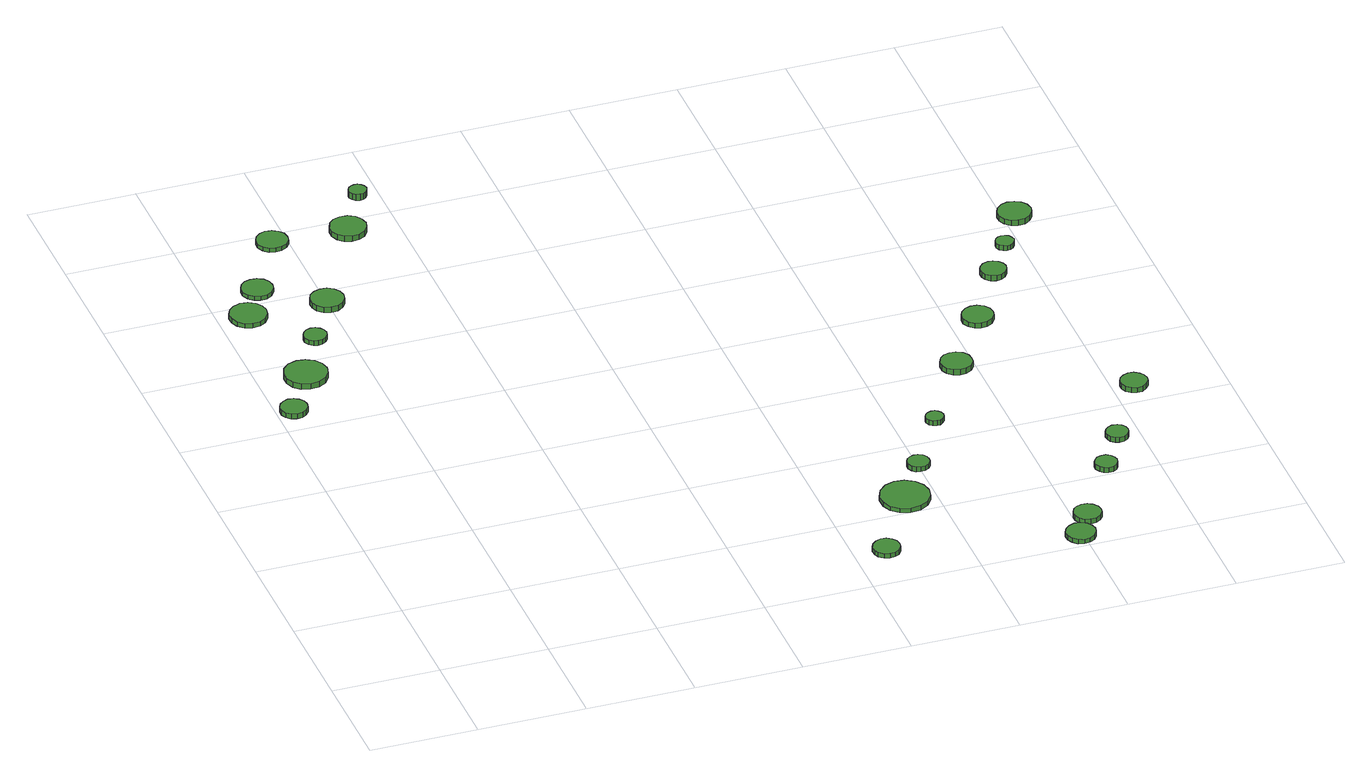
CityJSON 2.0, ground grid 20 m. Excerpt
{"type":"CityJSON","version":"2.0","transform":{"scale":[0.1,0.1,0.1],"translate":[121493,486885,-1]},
"CityObjects":{
"tree1":{"type":"SolitaryVegetationObject","attributes":{"function":"something"},"geometry":[{"type":"MultiSurface","lod":"1","boundaries":[[[0,1,2,3,4,5,6,7,8,9,10,11,12,13,14]],[[15,16,17,18,19,20,21,22,23,24,25,26,27,28,29]],[[0,29,28,1]],[[1,28,27,2]],[[2,27,26,3]],[[3,26,25,4]],[[4,25,24,5]],[[5,24,23,6]],[[6,23,22,7]],[[7,22,21,8]],[[8,21,20,9]],[[9,20,19,10]],[[10,19,18,11]],[[11,18,17,12]],[[12,17,16,13]],[[13,16,15,14]],[[14,15,29,0]]]}]},
"tree2":{"type":"SolitaryVegetationObject","attributes":{"function":"something"},"geometry":[{"type":"MultiSurface","lod":"1","boundaries":[[[30,31,32,33,34,35,36,37,38,39,40,41,42,43,44]],[[45,46,47,48,49,50,51,52,53,54,55,56,57,58,59]],[[30,59,58,31]],[[31,58,57,32]],[[32,57,56,33]],[[33,56,55,34]],[[34,55,54,35]],[[35,54,53,36]],[[36,53,52,37]],[[37,52,51,38]],[[38,51,50,39]],[[39,50,49,40]],[[40,49,48,41]],[[41,48,47,42]],[[42,47,46,43]],[[43,46,45,44]],[[44,45,59,30]]]}]},
"tree3":{"type":"SolitaryVegetationObject","attributes":{"function":"something"},"geometry":[{"type":"MultiSurface","lod":"1","boundaries":[[[60,61,62,63,64,65,66,67,68,69,70,71,72,73,74]],[[75,76,77,78,79,80,81,82,83,84,85,86,87,88,89]],[[60,89,88,61]],[[61,88,87,62]],[[62,87,86,63]],[[63,86,85,64]],[[64,85,84,65]],[[65,84,83,66]],[[66,83,82,67]],[[67,82,81,68]],[[68,81,80,69]],[[69,80,79,70]],[[70,79,78,71]],[[71,78,77,72]],[[72,77,76,73]],[[73,76,75,74]],[[74,75,89,60]]]}]},
"tree4":{"type":"SolitaryVegetationObject","attributes":{"function":"something"},"geometry":[{"type":"MultiSurface","lod":"1","boundaries":[[[90,91,92,93,94,95,96,97,98,99,100,101,102,103,104]],[[105,106,107,108,109,110,111,112,113,114,115,116,117,118,119]],[[90,119,118,91]],[[91,118,117,92]],[[92,117,116,93]],[[93,116,115,94]],[[94,115,114,95]],[[95,114,113,96]],[[96,113,112,97]],[[97,112,111,98]],[[98,111,110,99]],[[99,110,109,100]],[[100,109,108,101]],[[101,108,107,102]],[[102,107,106,103]],[[103,106,105,104]],[[104,105,119,90]]]}]},
"tree5":{"type":"SolitaryVegetationObject","attributes":{"function":"something"},"geometry":[{"type":"MultiSurface","lod":"1","boundaries":[[[120,121,122,123,124,125,126,127,128,129,130,131,132,133,134]],[[135,136,137,138,139,140,141,142,143,144,145,146,147,148,149]],[[120,149,148,121]],[[121,148,147,122]],[[122,147,146,123]],[[123,146,145,124]],[[124,145,144,125]],[[125,144,143,126]],[[126,143,142,127]],[[127,142,141,128]],[[128,141,140,129]],[[129,140,139,130]],[[130,139,138,131]],[[131,138,137,132]],[[132,137,136,133]],[[133,136,135,134]],[[134,135,149,120]]]}]},
"tree6":{"type":"SolitaryVegetationObject","attributes":{"function":"something"},"geometry":[{"type":"MultiSurface","lod":"1","boundaries":[[[150,151,152,153,154,155,156,157,158,159,160,161,162,163,164]],[[165,166,167,168,169,170,171,172,173,174,175,176,177,178,179]],[[150,179,178,151]],[[151,178,177,152]],[[152,177,176,153]],[[153,176,175,154]],[[154,175,174,155]],[[155,174,173,156]],[[156,173,172,157]],[[157,172,171,158]],[[158,171,170,159]],[[159,170,169,160]],[[160,169,168,161]],[[161,168,167,162]],[[162,167,166,163]],[[163,166,165,164]],[[164,165,179,150]]]}]},
"tree7":{"type":"SolitaryVegetationObject","attributes":{"function":"something"},"geometry":[{"type":"MultiSurface","lod":"1","boundaries":[[[180,181,182,183,184,185,186,187,188,189,190,191,192,193,194]],[[195,196,197,198,199,200,201,202,203,204,205,206,207,208,209]],[[180,209,208,181]],[[181,208,207,182]],[[182,207,206,183]],[[183,206,205,184]],[[184,205,204,185]],[[185,204,203,186]],[[186,203,202,187]],[[187,202,201,188]],[[188,201,200,189]],[[189,200,199,190]],[[190,199,198,191]],[[191,198,197,192]],[[192,197,196,193]],[[193,196,195,194]],[[194,195,209,180]]]}]},
"tree8":{"type":"SolitaryVegetationObject","attributes":{"function":"something"},"geometry":[{"type":"MultiSurface","lod":"1","boundaries":[[[210,211,212,213,214,215,216,217,218,219,220,221,222,223,224]],[[225,226,227,228,229,230,231,232,233,234,235,236,237,238,239]],[[210,239,238,211]],[[211,238,237,212]],[[212,237,236,213]],[[213,236,235,214]],[[214,235,234,215]],[[215,234,233,216]],[[216,233,232,217]],[[217,232,231,218]],[[218,231,230,219]],[[219,230,229,220]],[[220,229,228,221]],[[221,228,227,222]],[[222,227,226,223]],[[223,226,225,224]],[[224,225,239,210]]]}]},
"tree9":{"type":"SolitaryVegetationObject","attributes":{"function":"something"},"geometry":[{"type":"MultiSurface","lod":"1","boundaries":[[[240,241,242,243,244,245,246,247,248,249,250,251,252,253,254]],[[255,256,257,258,259,260,261,262,263,264,265,266,267,268,269]],[[240,269,268,241]],[[241,268,267,242]],[[242,267,266,243]],[[243,266,265,244]],[[244,265,264,245]],[[245,264,263,246]],[[246,263,262,247]],[[247,262,261,248]],[[248,261,260,249]],[[249,260,259,250]],[[250,259,258,251]],[[251,258,257,252]],[[252,257,256,253]],[[253,256,255,254]],[[254,255,269,240]]]}]},
"tree10":{"type":"SolitaryVegetationObject","attributes":{"function":"something"},"geometry":[{"type":"MultiSurface","lod":"1","boundaries":[[[270,271,272,273,274,275,276,277,278,279,280,281,282,283,284]],[[285,286,287,288,289,290,291,292,293,294,295,296,297,298,299]],[[270,299,298,271]],[[271,298,297,272]],[[272,297,296,273]],[[273,296,295,274]],[[274,295,294,275]],[[275,294,293,276]],[[276,293,292,277]],[[277,292,291,278]],[[278,291,290,279]],[[279,290,289,280]],[[280,289,288,281]],[[281,288,287,282]],[[282,287,286,283]],[[283,286,285,284]],[[284,285,299,270]]]}]},
"tree11":{"type":"SolitaryVegetationObject","attributes":{"function":"something"},"geometry":[{"type":"MultiSurface","lod":"1","boundaries":[[[300,301,302,303,304,305,306,307,308,309,310,311,312,313,314]],[[315,316,317,318,319,320,321,322,323,324,325,326,327,328,329]],[[300,329,328,301]],[[301,328,327,302]],[[302,327,326,303]],[[303,326,325,304]],[[304,325,324,305]],[[305,324,323,306]],[[306,323,322,307]],[[307,322,321,308]],[[308,321,320,309]],[[309,320,319,310]],[[310,319,318,311]],[[311,318,317,312]],[[312,317,316,313]],[[313,316,315,314]],[[314,315,329,300]]]}]},
"tree12":{"type":"SolitaryVegetationObject","attributes":{"function":"something"},"geometry":[{"type":"MultiSurface","lod":"1","boundaries":[[[330,331,332,333,334,335,336,337,338,339,340,341,342,343,344]],[[345,346,347,348,349,350,351,352,353,354,355,356,357,358,359]],[[330,359,358,331]],[[331,358,357,332]],[[332,357,356,333]],[[333,356,355,334]],[[334,355,354,335]],[[335,354,353,336]],[[336,353,352,337]],[[337,352,351,338]],[[338,351,350,339]],[[339,350,349,340]],[[340,349,348,341]],[[341,348,347,342]],[[342,347,346,343]],[[343,346,345,344]],[[344,345,359,330]]]}]},
"tree13":{"type":"SolitaryVegetationObject","attributes":{"function":"something"},"geometry":[{"type":"MultiSurface","lod":"1","boundaries":[[[360,361,362,363,364,365,366,367,368,369,370,371,372,373,374]],[[375,376,377,378,379,380,381,382,383,384,385,386,387,388,389]],[[360,389,388,361]],[[361,388,387,362]],[[362,387,386,363]],[[363,386,385,364]],[[364,385,384,365]],[[365,384,383,366]],[[366,383,382,367]],[[367,382,381,368]],[[368,381,380,369]],[[369,380,379,370]],[[370,379,378,371]],[[371,378,377,372]],[[372,377,376,373]],[[373,376,375,374]],[[374,375,389,360]]]}]},
"tree14":{"type":"SolitaryVegetationObject","attributes":{"function":"something"},"geometry":[{"type":"MultiSurface","lod":"1","boundaries":[[[390,391,392,393,394,395,396,397,398,399,400,401,402,403,404]],[[405,406,407,408,409,410,411,412,413,414,415,416,417,418,419]],[[390,419,418,391]],[[391,418,417,392]],[[392,417,416,393]],[[393,416,415,394]],[[394,415,414,395]],[[395,414,413,396]],[[396,413,412,397]],[[397,412,411,398]],[[398,411,410,399]],[[399,410,409,400]],[[400,409,408,401]],[[401,408,407,402]],[[402,407,406,403]],[[403,406,405,404]],[[404,405,419,390]]]}]},
"tree15":{"type":"SolitaryVegetationObject","attributes":{"function":"something"},"geometry":[{"type":"MultiSurface","lod":"1","boundaries":[[[420,421,422,423,424,425,426,427,428,429,430,431,432,433,434]],[[435,436,437,438,439,440,441,442,443,444,445,446,447,448,449]],[[420,449,448,421]],[[421,448,447,422]],[[422,447,446,423]],[[423,446,445,424]],[[424,445,444,425]],[[425,444,443,426]],[[426,443,442,427]],[[427,442,441,428]],[[428,441,440,429]],[[429,440,439,430]],[[430,439,438,431]],[[431,438,437,432]],[[432,437,436,433]],[[433,436,435,434]],[[434,435,449,420]]]}]},
"tree16":{"type":"SolitaryVegetationObject","attributes":{"function":"something"},"geometry":[{"type":"MultiSurface","lod":"1","boundaries":[[[450,451,452,453,454,455,456,457,458,459,460,461,462,463,464]],[[465,466,467,468,469,470,471,472,473,474,475,476,477,478,479]],[[450,479,478,451]],[[451,478,477,452]],[[452,477,476,453]],[[453,476,475,454]],[[454,475,474,455]],[[455,474,473,456]],[[456,473,472,457]],[[457,472,471,458]],[[458,471,470,459]],[[459,470,469,460]],[[460,469,468,461]],[[461,468,467,462]],[[462,467,466,463]],[[463,466,465,464]],[[464,465,479,450]]]}]},
"tree17":{"type":"SolitaryVegetationObject","attributes":{"function":"something"},"geometry":[{"type":"MultiSurface","lod":"1","boundaries":[[[480,481,482,483,484,485,486,487,488,489,490,491,492,493,494]],[[495,496,497,498,499,500,501,502,503,504,505,506,507,508,509]],[[480,509,508,481]],[[481,508,507,482]],[[482,507,506,483]],[[483,506,505,484]],[[484,505,504,485]],[[485,504,503,486]],[[486,503,502,487]],[[487,502,501,488]],[[488,501,500,489]],[[489,500,499,490]],[[490,499,498,491]],[[491,498,497,492]],[[492,497,496,493]],[[493,496,495,494]],[[494,495,509,480]]]}]},
"tree18":{"type":"SolitaryVegetationObject","attributes":{"function":"something"},"geometry":[{"type":"MultiSurface","lod":"1","boundaries":[[[510,511,512,513,514,515,516,517,518,519,520,521,522,523,524]],[[525,526,527,528,529,530,531,532,533,534,535,536,537,538,539]],[[510,539,538,511]],[[511,538,537,512]],[[512,537,536,513]],[[513,536,535,514]],[[514,535,534,515]],[[515,534,533,516]],[[516,533,532,517]],[[517,532,531,518]],[[518,531,530,519]],[[519,530,529,520]],[[520,529,528,521]],[[521,528,527,522]],[[522,527,526,523]],[[523,526,525,524]],[[524,525,539,510]]]}]},
"tree19":{"type":"SolitaryVegetationObject","attributes":{"function":"something"},"geometry":[{"type":"MultiSurface","lod":"1","boundaries":[[[540,541,542,543,544,545,546,547,548,549,550,551,552,553,554]],[[555,556,557,558,559,560,561,562,563,564,565,566,567,568,569]],[[540,569,568,541]],[[541,568,567,542]],[[542,567,566,543]],[[543,566,565,544]],[[544,565,564,545]],[[545,564,563,546]],[[546,563,562,547]],[[547,562,561,548]],[[548,561,560,549]],[[549,560,559,550]],[[550,559,558,551]],[[551,558,557,552]],[[552,557,556,553]],[[553,556,555,554]],[[554,555,569,540]]]}]},
"tree20":{"type":"SolitaryVegetationObject","attributes":{"function":"something"},"geometry":[{"type":"MultiSurface","lod":"1","boundaries":[[[570,571,572,573,574,575,576,577,578,579,580,581,582,583,584]],[[585,586,587,588,589,590,591,592,593,594,595,596,597,598,599]],[[570,599,598,571]],[[571,598,597,572]],[[572,597,596,573]],[[573,596,595,574]],[[574,595,594,575]],[[575,594,593,576]],[[576,593,592,577]],[[577,592,591,578]],[[578,591,590,579]],[[579,590,589,580]],[[580,589,588,581]],[[581,588,587,582]],[[582,587,586,583]],[[583,586,585,584]],[[584,585,599,570]]]}]},
"tree21":{"type":"SolitaryVegetationObject","attributes":{"function":"something"},"geometry":[{"type":"MultiSurface","lod":"1","boundaries":[[[600,601,602,603,604,605,606,607,608,609,610,611,612,613,614]],[[615,616,617,618,619,620,621,622,623,624,625,626,627,628,629]],[[600,629,628,601]],[[601,628,627,602]],[[602,627,626,603]],[[603,626,625,604]],[[604,625,624,605]],[[605,624,623,606]],[[606,623,622,607]],[[607,622,621,608]],[[608,621,620,609]],[[609,620,619,610]],[[610,619,618,611]],[[611,618,617,612]],[[612,617,616,613]],[[613,616,615,614]],[[614,615,629,600]]]}]},
"tree22":{"type":"SolitaryVegetationObject","attributes":{"function":"something"},"geometry":[{"type":"MultiSurface","lod":"1","boundaries":[[[630,631,632,633,634,635,636,637,638,639,640,641,642,643,644]],[[645,646,647,648,649,650,651,652,653,654,655,656,657,658,659]],[[630,659,658,631]],[[631,658,657,632]],[[632,657,656,633]],[[633,656,655,634]],[[634,655,654,635]],[[635,654,653,636]],[[636,653,652,637]],[[637,652,651,638]],[[638,651,650,639]],[[639,650,649,640]],[[640,649,648,641]],[[641,648,647,642]],[[642,647,646,643]],[[643,646,645,644]],[[644,645,659,630]]]}]},
"tree23":{"type":"SolitaryVegetationObject","attributes":{"function":"something"},"geometry":[{"type":"MultiSurface","lod":"1","boundaries":[[[660,661,662,663,664,665,666,667,668,669,670,671,672,673,674]],[[675,676,677,678,679,680,681,682,683,684,685,686,687,688,689]],[[660,689,688,661]],[[661,688,687,662]],[[662,687,686,663]],[[663,686,685,664]],[[664,685,684,665]],[[665,684,683,666]],[[666,683,682,667]],[[667,682,681,668]],[[668,681,680,669]],[[669,680,679,670]],[[670,679,678,671]],[[671,678,677,672]],[[672,677,676,673]],[[673,676,675,674]],[[674,675,689,660]]]}]}
},
"vertices":[
[56,858,17],[54,868,17],[48,876,17],[39,881,17],[29,883,17],[19,879,17],[11,872,17],[7,863,17],[7,852,17],[11,843,17],[19,836,17],[29,833,17],[39,834,17],[48,839,17],[54,847,17],[54,847,7],[48,839,7],[39,834,7],[29,833,7],[19,836,7],[11,843,7],[7,852,7],[7,863,7],[11,872,7],[19,879,7],[29,883,7],[39,881,7],[48,876,7],[54,868,7],[56,858,7],
[127,954,17],[123,970,17],[114,983,17],[99,991,17],[83,993,17],[67,988,17],[55,977,17],[49,962,17],[49,946,17],[55,931,17],[67,920,17],[83,915,17],[99,917,17],[114,925,17],[123,938,17],[123,938,6],[114,925,6],[99,917,6],[83,915,6],[67,920,6],[55,931,6],[49,946,6],[49,962,6],[55,977,6],[67,988,6],[83,993,6],[99,991,6],[114,983,6],[123,970,6],[127,954,6],
[89,1166,15],[86,1180,15],[78,1191,15],[66,1198,15],[52,1200,15],[38,1195,15],[28,1186,15],[22,1173,15],[22,1159,15],[28,1146,15],[38,1136,15],[52,1132,15],[66,1133,15],[78,1140,15],[86,1152,15],[86,1152,6],[78,1140,6],[66,1133,6],[52,1132,6],[38,1136,6],[28,1146,6],[22,1159,6],[22,1173,6],[28,1186,6],[38,1195,6],[52,1200,6],[66,1198,6],[78,1191,6],[86,1180,6],[89,1166,6],
[164,1063,16],[162,1071,16],[157,1078,16],[150,1083,16],[141,1084,16],[133,1081,16],[126,1075,16],[122,1067,16],[122,1058,16],[126,1050,16],[133,1044,16],[141,1042,16],[150,1043,16],[157,1047,16],[162,1054,16],[162,1054,6],[157,1047,6],[150,1043,6],[141,1042,6],[133,1044,6],[126,1050,6],[122,1058,6],[122,1067,6],[126,1075,6],[133,1081,6],[141,1084,6],[150,1083,6],[157,1078,6],[162,1071,6],[164,1063,6],
[126,1239,14],[124,1250,14],[117,1260,14],[106,1266,14],[94,1267,14],[83,1264,14],[74,1256,14],[69,1245,14],[69,1233,14],[74,1222,14],[83,1214,14],[94,1210,14],[106,1211,14],[117,1217,14],[124,1227,14],[124,1227,6],[117,1217,6],[106,1211,6],[94,1210,6],[83,1214,6],[74,1222,6],[69,1233,6],[69,1245,6],[74,1256,6],[83,1264,6],[94,1267,6],[106,1266,6],[117,1260,6],[124,1250,6],[126,1239,6],
[231,1164,17],[228,1176,17],[221,1186,17],[210,1193,17],[197,1194,17],[185,1190,17],[175,1182,17],[170,1170,17],[170,1157,17],[175,1146,17],[185,1137,17],[197,1133,17],[210,1134,17],[221,1141,17],[228,1151,17],[228,1151,6],[221,1141,6],[210,1134,6],[197,1133,6],[185,1137,6],[175,1146,6],[170,1157,6],[170,1170,6],[175,1182,6],[185,1190,6],[197,1194,6],[210,1193,6],[221,1186,6],[228,1176,6],[231,1164,6],
[201,1374,14],[199,1386,14],[192,1395,14],[181,1401,14],[169,1403,14],[158,1399,14],[149,1391,14],[144,1380,14],[144,1368,14],[149,1357,14],[158,1349,14],[169,1346,14],[181,1347,14],[192,1353,14],[199,1362,14],[199,1362,6],[192,1353,6],[181,1347,6],[169,1346,6],[158,1349,6],[149,1357,6],[144,1368,6],[144,1380,6],[149,1391,6],[158,1399,6],[169,1403,6],[181,1401,6],[192,1395,6],[199,1386,6],[201,1374,6],
[343,1366,17],[340,1380,17],[332,1391,17],[320,1398,17],[306,1399,17],[293,1395,17],[283,1386,17],[278,1373,17],[278,1360,17],[283,1347,17],[293,1338,17],[306,1334,17],[320,1335,17],[332,1342,17],[340,1353,17],[340,1353,6],[332,1342,6],[320,1335,6],[306,1334,6],[293,1338,6],[283,1347,6],[278,1360,6],[278,1373,6],[283,1386,6],[293,1395,6],[306,1399,6],[320,1398,6],[332,1391,6],[340,1380,6],[343,1366,6],
[379,1465,21],[377,1472,21],[373,1477,21],[367,1481,21],[361,1481,21],[354,1479,21],[349,1475,21],[346,1468,21],[346,1462,21],[349,1456,21],[354,1451,21],[361,1449,21],[367,1450,21],[373,1453,21],[377,1458,21],[377,1458,8],[373,1453,8],[367,1450,8],[361,1449,8],[354,1451,8],[349,1456,8],[346,1462,8],[346,1468,8],[349,1475,8],[354,1479,8],[361,1481,8],[367,1481,8],[373,1477,8],[377,1472,8],[379,1465,8],
[884,99,16],[882,109,16],[876,117,16],[867,123,16],[857,124,16],[847,120,16],[839,113,16],[835,104,16],[835,93,16],[839,84,16],[847,77,16],[857,74,16],[867,75,16],[876,80,16],[882,89,16],[882,89,7],[876,80,7],[867,75,7],[857,74,7],[847,77,7],[839,84,7],[835,93,7],[835,104,7],[839,113,7],[847,120,7],[857,124,7],[867,123,7],[876,117,7],[882,109,7],[884,99,7],
[989,243,16],[985,261,16],[974,276,16],[958,286,16],[939,288,16],[921,282,16],[907,269,16],[900,252,16],[900,233,16],[907,216,16],[921,204,16],[939,198,16],[958,200,16],[974,209,16],[985,224,16],[985,224,7],[974,209,7],[958,200,7],[939,198,7],[921,204,7],[907,216,7],[900,233,7],[900,252,7],[907,269,7],[921,282,7],[939,288,7],[958,286,7],[974,276,7],[985,261,7],[989,243,7],
[1021,336,16],[1020,344,16],[1015,351,16],[1007,355,16],[999,356,16],[991,353,16],[985,348,16],[981,340,16],[981,332,16],[985,324,16],[991,318,16],[999,316,16],[1007,317,16],[1015,321,16],[1020,328,16],[1020,328,6],[1015,321,6],[1007,317,6],[999,316,6],[991,318,6],[985,324,6],[981,332,6],[981,340,6],[985,348,6],[991,353,6],[999,356,6],[1007,355,6],[1015,351,6],[1020,344,6],[1021,336,6],
[1222,32,16],[1219,43,16],[1213,52,16],[1203,58,16],[1192,59,16],[1181,55,16],[1173,48,16],[1168,38,16],[1168,26,16],[1173,16,16],[1181,8,16],[1192,5,16],[1203,6,16],[1213,12,16],[1219,21,16],[1219,21,7],[1213,12,7],[1203,6,7],[1192,5,7],[1181,8,7],[1173,16,7],[1168,26,7],[1168,38,7],[1173,48,7],[1181,55,7],[1192,59,7],[1203,58,7],[1213,52,7],[1219,43,7],[1222,32,7],
[1092,461,16],[1090,468,16],[1086,473,16],[1081,477,16],[1074,477,16],[1067,475,16],[1062,471,16],[1059,464,16],[1059,458,16],[1062,451,16],[1067,447,16],[1074,445,16],[1081,445,16],[1086,449,16],[1090,454,16],[1090,454,6],[1086,449,6],[1081,445,6],[1074,445,6],[1067,447,6],[1062,451,6],[1059,458,6],[1059,464,6],[1062,471,6],[1067,475,6],[1074,477,6],[1081,477,6],[1086,473,6],[1090,468,6],[1092,461,6],
[1251,85,17],[1249,95,17],[1242,104,17],[1233,109,17],[1223,110,17],[1213,107,17],[1205,100,17],[1201,90,17],[1201,80,17],[1205,70,17],[1213,63,17],[1223,60,17],[1233,61,17],[1242,66,17],[1249,75,17],[1249,75,7],[1242,66,7],[1233,61,7],[1223,60,7],[1213,63,7],[1205,70,7],[1201,80,7],[1201,90,7],[1205,100,7],[1213,107,7],[1223,110,7],[1233,109,7],[1242,104,7],[1249,95,7],[1251,85,7],
[1197,612,17],[1195,623,17],[1188,633,17],[1177,639,17],[1165,640,17],[1154,637,17],[1145,629,17],[1140,618,17],[1140,606,17],[1145,595,17],[1154,587,17],[1165,583,17],[1177,584,17],[1188,590,17],[1195,600,17],[1195,600,6],[1188,590,6],[1177,584,6],[1165,583,6],[1154,587,6],[1145,595,6],[1140,606,6],[1140,618,6],[1145,629,6],[1154,637,6],[1165,640,6],[1177,639,6],[1188,633,6],[1195,623,6],[1197,612,6],
[1330,226,16],[1328,234,16],[1323,241,16],[1316,246,16],[1307,246,16],[1299,244,16],[1293,238,16],[1289,230,16],[1289,222,16],[1293,214,16],[1299,208,16],[1307,205,16],[1316,206,16],[1323,210,16],[1328,217,16],[1328,217,6],[1323,210,6],[1316,206,6],[1307,205,6],[1299,208,6],[1293,214,6],[1289,222,6],[1289,230,6],[1293,238,6],[1299,244,6],[1307,246,6],[1316,246,6],[1323,241,6],[1328,234,6],[1330,226,6],
[1380,310,16],[1378,319,16],[1373,326,16],[1366,330,16],[1357,331,16],[1349,328,16],[1342,322,16],[1339,314,16],[1339,306,16],[1342,298,16],[1349,292,16],[1357,289,16],[1366,290,16],[1373,295,16],[1378,302,16],[1378,302,6],[1373,295,6],[1366,290,6],[1357,289,6],[1349,292,6],[1342,298,6],[1339,306,6],[1339,314,6],[1342,322,6],[1349,328,6],[1357,331,6],[1366,330,6],[1373,326,6],[1378,319,6],[1380,310,6],
[1281,740,16],[1279,752,16],[1272,762,16],[1261,768,16],[1249,769,16],[1238,765,16],[1229,757,16],[1224,746,16],[1224,734,16],[1229,723,16],[1238,715,16],[1249,712,16],[1261,713,16],[1272,719,16],[1279,729,16],[1279,729,6],[1272,719,6],[1261,713,6],[1249,712,6],[1238,715,6],[1229,723,6],[1224,734,6],[1224,746,6],[1229,757,6],[1238,765,6],[1249,769,6],[1261,768,6],[1272,762,6],[1279,752,6],[1281,740,6],
[1465,453,16],[1463,463,16],[1457,471,16],[1448,477,16],[1438,478,16],[1428,474,16],[1420,468,16],[1416,458,16],[1416,448,16],[1420,438,16],[1428,432,16],[1438,428,16],[1448,429,16],[1457,435,16],[1463,443,16],[1463,443,6],[1457,435,6],[1448,429,6],[1438,428,6],[1428,432,6],[1420,438,6],[1416,448,6],[1416,458,6],[1420,468,6],[1428,474,6],[1438,478,6],[1448,477,6],[1457,471,6],[1463,463,6],[1465,453,6],
[1350,868,17],[1348,877,17],[1342,885,17],[1333,890,17],[1324,891,17],[1314,888,17],[1307,881,17],[1303,873,17],[1303,863,17],[1307,854,17],[1314,847,17],[1324,844,17],[1333,845,17],[1342,850,17],[1348,858,17],[1348,858,6],[1342,850,6],[1333,845,6],[1324,844,6],[1314,847,6],[1307,854,6],[1303,863,6],[1303,873,6],[1307,881,6],[1314,888,6],[1324,891,6],[1333,890,6],[1342,885,6],[1348,877,6],[1350,868,6],
[1392,945,16],[1390,952,16],[1386,958,16],[1380,961,16],[1373,962,16],[1367,960,16],[1361,955,16],[1358,949,16],[1358,942,16],[1361,935,16],[1367,931,16],[1373,928,16],[1380,929,16],[1386,933,16],[1390,938,16],[1390,938,6],[1386,933,6],[1380,929,6],[1373,928,6],[1367,931,6],[1361,935,6],[1358,942,6],[1358,949,6],[1361,955,6],[1367,960,6],[1373,962,6],[1380,961,6],[1386,958,6],[1390,952,6],[1392,945,6],
[1452,1027,17],[1449,1040,17],[1442,1050,17],[1431,1056,17],[1418,1058,17],[1406,1054,17],[1396,1045,17],[1391,1034,17],[1391,1021,17],[1396,1009,17],[1406,1001,17],[1418,997,17],[1431,998,17],[1442,1005,17],[1449,1015,17],[1449,1015,6],[1442,1005,6],[1431,998,6],[1418,997,6],[1406,1001,6],[1396,1009,6],[1391,1021,6],[1391,1034,6],[1396,1045,6],[1406,1054,6],[1418,1058,6],[1431,1056,6],[1442,1050,6],[1449,1040,6],[1452,1027,6]
]}
